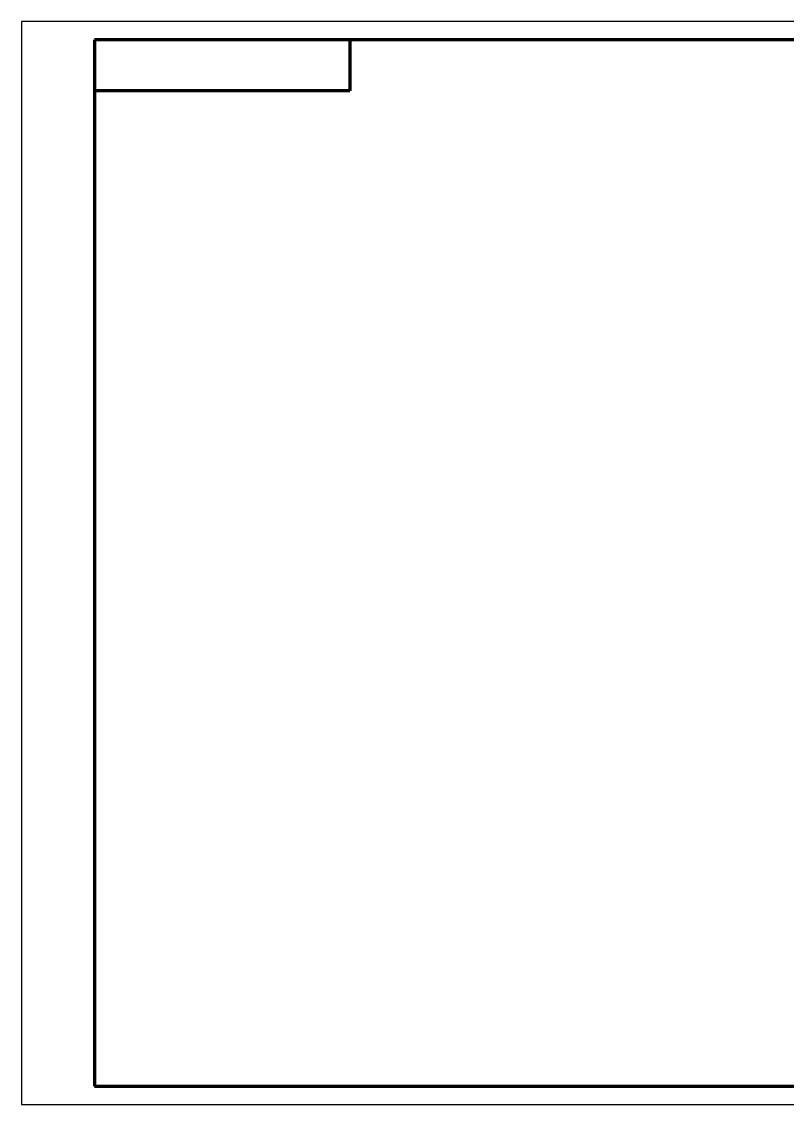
# Model space of a CAD drawing. Extents: x 0 to 420, y 0 to 297.
# Drawn here: x 0 to 210, y 0 to 297 of the extents above; entities that cross this region are included whole.
import ezdxf

# ---------------------------------------------------------------- set-up
doc = ezdxf.new("R2010")
doc.units = 0
doc.layers.get('0').update_dxf_attribs({"linetype": 'CONTINUOUS'})

msp = doc.modelspace()

# ---------------------------------------------------------------- linework, layer by layer
for p, q in [((420, 297), (0, 297)), ((0, 297), (0, 0)), ((0, 0), (420, 0))]:
    msp.add_line(p, q)
at = {"lineweight": 70}
for p, q in [((415, 292), (20, 292)), ((20, 292), (20, 5)), ((90, 292), (90, 278)), ((90, 278), (20, 278)), ((20, 5), (415, 5))]:
    msp.add_line(p, q, dxfattribs=at)

doc.saveas('drawing.dxf')
